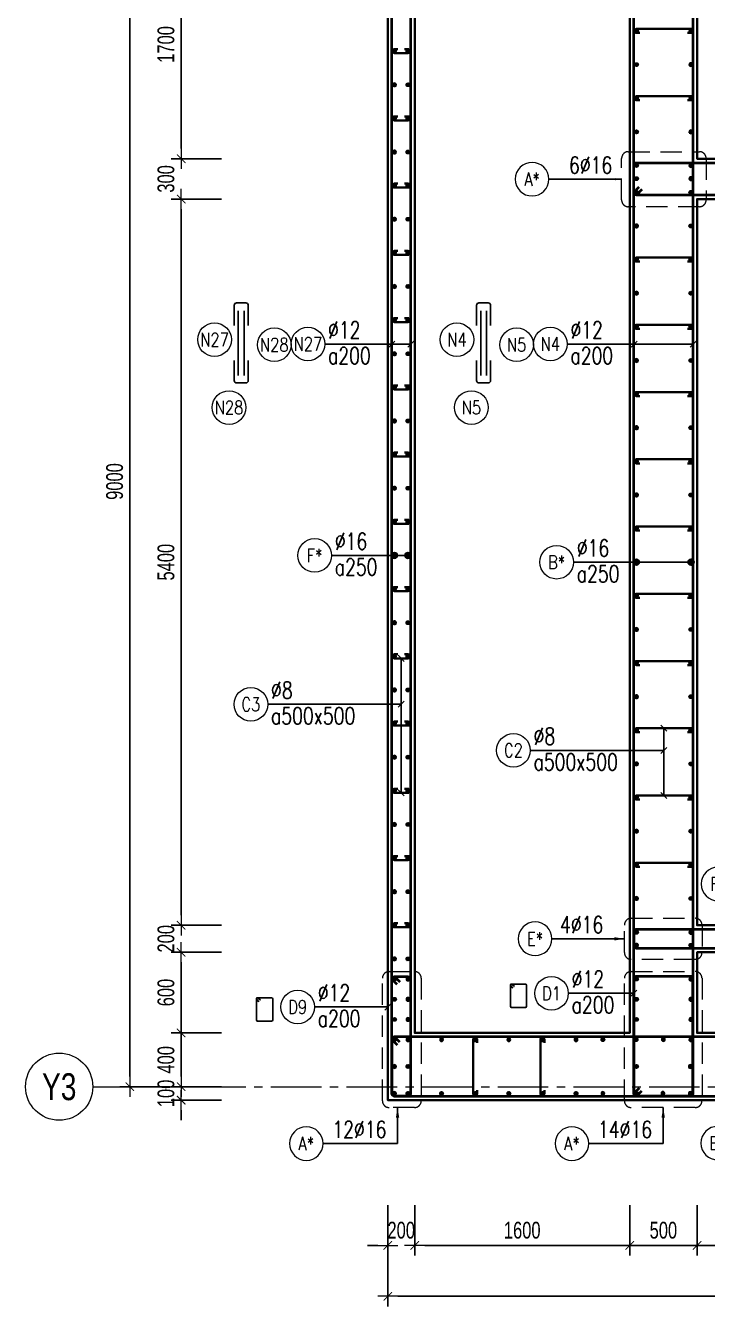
# Model space of a CAD drawing. Header units: millimetres. Extents: x 738475 to 1279438, y -34239 to 156422.
# Drawn here: x 1060364 to 1065435, y 23313 to 32836 of the extents above; entities that cross this region are included whole.
import ezdxf
from ezdxf.enums import TextEntityAlignment as Align

# ---------------------------------------------------------------- set-up
doc = ezdxf.new("R2010")
doc.units = ezdxf.units.MM
doc.header["$MEASUREMENT"] = 0
for name, pattern in [('HIDDEN', [9.525, 6.35, -3.175]), ('HIDDEN2', [4.7625, 3.175, -1.5875]), ('HT_Dim Grid$0$CENTER2', [1.125, 0.75, -0.125, 0.125, -0.125]), ('HT_Grid$0$CENTER2', [1.125, 0.75, -0.125, 0.125, -0.125])]:
    doc.linetypes.add(name, pattern=pattern)
doc.layers.get('0').update_dxf_attribs({"lineweight": 20})
doc.layers.get('Defpoints').update_dxf_attribs({"color": 151, "lineweight": 9})
doc.layers.add('Hidden', color=9, linetype='HIDDEN')
doc.layers.add('Ligature', color=1, linetype='Continuous')
for name, color, linetype, lineweight in [('HT_Dim Grid$0$NDC_S_AXIS', 5, 'HT_Dim Grid$0$CENTER2', 13), ('HT_Dim Grid$0$NDC_S_SYMBOL', 1, 'Continuous', 15), ('HT_Dim Grid$0$NDC_S_TEXT SYMBOL', 7, 'Continuous', 20), ('HT_Grid$0$NDC_S_AXIS', 5, 'HT_Grid$0$CENTER2', 13), ('KC-LEADER', 153, 'Continuous', 18), ('KC-THEP', 6, 'Continuous', 40), ('NDC_S_DIM', 1, 'Continuous', 15), ('NDC_S_HIDDEN', 8, 'HIDDEN2', 13), ('NDC_S_LEADER', 1, 'Continuous', 15), ('NDC_S_REBAR', 4, 'Continuous', 35), ('NDC_S_STIRRUP', 4, 'Continuous', 40), ('NDC_S_VN TEXT', 7, 'Continuous', 20), ('NDC_S_WALL', 6, 'Continuous', 35)]:
    doc.layers.add(name, color=color, linetype=linetype, lineweight=lineweight)
doc.styles.add('HT_Dim Grid$0$NDC_ANNO', font='', dxfattribs={"width": 0.8})
doc.styles.add('NDC_ARIAL', font='arial.ttf', dxfattribs={"width": 0.85})
doc.styles.add('NDC_DIM', font='', dxfattribs={"width": 0.75})
doc.styles.add('NDC_EN TXT', font='romans.shx', dxfattribs={"width": 0.8})
doc.styles.get('HT_Dim Grid$0$NDC_ANNO').set_extended_font_data('Dotum')
doc.styles.get('NDC_DIM').set_extended_font_data('Dotum')
doc.dimstyles.new('NDC_1-50', dxfattribs={"dimscale": 50, "dimtxt": 2.5, "dimasz": 1, "dimexe": 1.5, "dimexo": 0, "dimgap": 0.8, "dimtad": 1, "dimdec": 0, "dimdsep": 46, "dimtxsty": 'NDC_ARIAL', "dimblk": 'DIMMARK', "dimcen": 49999.938995, "dimdle": 1.5, "dimclrd": 1, "dimclre": 1, "dimclrt": 3, "dimadec": 0, "dimazin": 0, "dimtfac": 1, "dimtdec": 0, "dimtix": 1, "dimtmove": 2, "dimatfit": 3, "dimfxl": 1, "dimarcsym": 0})
doc.dimstyles.new('NDC_dim_30', dxfattribs={"dimscale": 30, "dimtxt": 2.5, "dimasz": 1.5, "dimexe": 1.5, "dimexo": 2.5, "dimgap": 1, "dimtad": 1, "dimdec": 0, "dimzin": 0, "dimdsep": 46, "dimtxsty": 'NDC_DIM', "dimblk": 'DIMMARK', "dimcen": 0.09, "dimdle": 1.2, "dimclrd": 1, "dimclre": 1, "dimclrt": 3, "dimadec": 0, "dimazin": 0, "dimtfac": 1, "dimtdec": 0, "dimtix": 1, "dimtofl": 0, "dimtmove": 0, "dimatfit": 3, "dimfxl": 6, "dimfxlon": 1, "dimtolj": 1, "dimtzin": 0, "dimarcsym": 0})
doc.dimstyles.new('NDC_dim_50', dxfattribs={"dimscale": 50, "dimtxt": 2.5, "dimasz": 1.5, "dimexe": 1.5, "dimexo": 2.5, "dimgap": 1, "dimtad": 1, "dimdec": 0, "dimzin": 0, "dimdsep": 46, "dimtxsty": 'NDC_DIM', "dimblk": 'DIMMARK', "dimcen": 0.09, "dimdle": 1.2, "dimclrd": 1, "dimclre": 1, "dimclrt": 3, "dimadec": 0, "dimazin": 0, "dimtfac": 1, "dimtdec": 0, "dimtix": 1, "dimtofl": 0, "dimtmove": 0, "dimatfit": 3, "dimfxl": 6, "dimfxlon": 1, "dimtolj": 1, "dimtzin": 0, "dimarcsym": 0})

# ---------------------------------------------------------------- blocks, each defined once
blk = doc.blocks.new('THEP')
at = {"layer": 'KC-LEADER', "color": 6}
blk.add_circle((0, 0), 14, dxfattribs=at)
at = {"layer": 'KC-THEP'}
for p, q in [((-14, 0), (14, 0)), ((9.9, 9.9), (-9.9, -9.9)), ((-9.9, 9.9), (9.9, -9.9)), ((0, 14), (0, -14))]:
    blk.add_line(p, q, dxfattribs=at)
blk = doc.blocks.new('DIMMARK')
at = {"layer": 'NDC_S_DIM', "color": 1}
blk.add_line((-1.5, 0), (1, 0), dxfattribs=at)
at = {"layer": 'NDC_S_DIM', "color": 2, "const_width": 0.1}
blk.add_lwpolyline([(-0.42, -0.42), (0.42, 0.42)], dxfattribs=at)
blk = doc.blocks.new('*U9')
blk.add_circle((2.5, 0), 2.5)
at = {"layer": 'NDC_S_VN TEXT', "color": 3, "style": 'NDC_EN TXT', "width": 0.75}
blk.add_attdef('DK2', text='', height=2.5, dxfattribs=at).set_placement((-0.85, 0.85), align=Align.RIGHT)
at = {"layer": 'NDC_S_VN TEXT', "color": 7, "style": 'NDC_EN TXT', "width": 0.8}
blk.add_attdef('SH3', text='', height=2, dxfattribs=at).set_placement((2.5, 0), align=Align.MIDDLE)
blk = doc.blocks.new('*U11')
blk.add_circle((-2.5, 0), 2.5)
at = {"layer": 'NDC_S_VN TEXT', "color": 3, "style": 'NDC_EN TXT', "width": 0.75}
for tag, p in [('DK1', (0.5, 0.85)), ('KC1', (0.5, -2.97))]:
    blk.add_attdef(tag, p, '', height=2.5, dxfattribs=at)
at = {"layer": 'NDC_S_VN TEXT', "color": 7, "style": 'NDC_EN TXT', "width": 0.8}
blk.add_attdef('SH2', text='', height=2, dxfattribs=at).set_placement((-2.5, 0), align=Align.MIDDLE)
blk = doc.blocks.new('*U10')
blk.add_circle((2.5, 0), 2.5)
at = {"layer": 'NDC_S_VN TEXT', "color": 3, "style": 'NDC_EN TXT'}
for tag, width, p in [('DK2', 0.75, (-0.85, 0.85)), ('KC2', 0.8, (-0.85, -2.97))]:
    blk.add_attdef(tag, text='', height=2.5, dxfattribs=dict(at, width=width)).set_placement(p, align=Align.RIGHT)
at = {"layer": 'NDC_S_VN TEXT', "color": 7, "style": 'NDC_EN TXT', "width": 0.8}
blk.add_attdef('SH3', text='', height=2, dxfattribs=at).set_placement((2.5, 0), align=Align.MIDDLE)
blk = doc.blocks.new('A$C7BC65A55')
at = {"layer": 'Ligature'}
for p, q in [((-15.2, 372, 0), (-15.2, 38.5, 0)), ((15.2, 372, 0), (15.2, 38.5, 0))]:
    blk.add_line(p, q, dxfattribs=at)
for points in [[(-36.2, 296.5), (-36.2, 400.9, -0.414214), (-24, 413.1), (24, 413.1, -0.414214), (36.2, 400.9), (36.2, 296.5)], [(-36.2, 116.5), (-36.2, 12.2, 0.414214), (-24, 0), (24, 0, 0.414214), (36.2, 12.2), (36.2, 116.5)]]:
    blk.add_lwpolyline(points, format="xyb", dxfattribs=at)
blk = doc.blocks.new('*U12')
blk.add_circle((-2.5, 0), 2.5)
at = {"layer": 'NDC_S_VN TEXT', "color": 3, "style": 'NDC_EN TXT', "width": 0.75}
for tag, p in [('DK1', (0.5, 0.85)), ('KC1', (0.5, -2.97))]:
    blk.add_attdef(tag, p, '', height=2.5, dxfattribs=at)
at = {"layer": 'NDC_S_VN TEXT', "color": 7, "style": 'NDC_EN TXT', "width": 0.8}
blk.add_attdef('SH2', text='', height=2, dxfattribs=at).set_placement((-2.5, 0), align=Align.MIDDLE)
blk = doc.blocks.new('*D814')
at = {"layer": 'Defpoints', "color": 0, "transparency": 16777216}
for p in [(1061139.4, 33946.2), (1063069.3, 33946.2), (1064858.2, 24946.2)]:
    blk.add_point(p, dxfattribs=at)
at = {"layer": 'NDC_S_DIM', "color": 1, "lineweight": -2, "transparency": 16777216}
for p, q in [((1061439.4, 33946.2), (1061064.4, 33946.2)), ((1061139.4, 25021.2), (1061139.4, 33871.2)), ((1061439.4, 24946.2), (1061064.4, 24946.2))]:
    blk.add_line(p, q, dxfattribs=at)
at = {"layer": 'NDC_S_DIM', "color": 1, "lineweight": -2, "transparency": 16777216, "xscale": 75, "yscale": 75, "zscale": 75}
for p, rotation in [((1061139.4, 33946.2), 90), ((1061139.4, 24946.2), 270)]:
    blk.add_blockref('DIMMARK', p, dxfattribs=dict(at, rotation=rotation))
at = {"layer": 'NDC_S_DIM', "color": 3, "transparency": 16777216, "insert": (1061026.8, 29446.2), "char_height": 125, "attachment_point": 5, "rotation": 90, "style": 'NDC_DIM'}
blk.add_mtext('\\A1;9000', dxfattribs=at)
blk = doc.blocks.new('*D815')
at = {"layer": 'Defpoints', "color": 0, "transparency": 16777216}
for p in [(1065358.2, 25427.9), (1064858.2, 24927.9), (1065358.2, 23765.9)]:
    blk.add_point(p, dxfattribs=at)
at = {"layer": 'NDC_S_DIM', "color": 1, "lineweight": -2, "transparency": 16777216}
for p, q in [((1064858.2, 24065.9), (1064858.2, 23690.9)), ((1065358.2, 24065.9), (1065358.2, 23690.9)), ((1064933.2, 23765.9), (1065283.2, 23765.9))]:
    blk.add_line(p, q, dxfattribs=at)
at = {"layer": 'NDC_S_DIM', "color": 1, "lineweight": -2, "transparency": 16777216, "xscale": 75, "yscale": 75, "zscale": 75, "rotation": 180}
blk.add_blockref('DIMMARK', (1064858.2, 23765.9), dxfattribs=at)
at = {"layer": 'NDC_S_DIM', "color": 1, "lineweight": -2, "transparency": 16777216, "xscale": 75, "yscale": 75, "zscale": 75}
blk.add_blockref('DIMMARK', (1065358.2, 23765.9), dxfattribs=at)
at = {"layer": 'NDC_S_DIM', "color": 3, "transparency": 16777216, "insert": (1065108.2, 23878.5), "char_height": 125, "attachment_point": 5, "style": 'NDC_DIM'}
blk.add_mtext('\\A1;500', dxfattribs=at)
blk = doc.blocks.new('*D816')
at = {"layer": 'Defpoints', "color": 0, "transparency": 16777216}
for p in [(1065358.2, 25427.9), (1068058.2, 25427.9), (1068058.2, 23765.9)]:
    blk.add_point(p, dxfattribs=at)
at = {"layer": 'NDC_S_DIM', "color": 1, "lineweight": -2, "transparency": 16777216}
for p, q in [((1065358.2, 24065.9), (1065358.2, 23690.9)), ((1068058.2, 24065.9), (1068058.2, 23690.9)), ((1065433.2, 23765.9), (1067983.2, 23765.9))]:
    blk.add_line(p, q, dxfattribs=at)
at = {"layer": 'NDC_S_DIM', "color": 1, "lineweight": -2, "transparency": 16777216, "xscale": 75, "yscale": 75, "zscale": 75, "rotation": 180}
blk.add_blockref('DIMMARK', (1065358.2, 23765.9), dxfattribs=at)
at = {"layer": 'NDC_S_DIM', "color": 1, "lineweight": -2, "transparency": 16777216, "xscale": 75, "yscale": 75, "zscale": 75}
blk.add_blockref('DIMMARK', (1068058.2, 23765.9), dxfattribs=at)
at = {"layer": 'NDC_S_DIM', "color": 3, "transparency": 16777216, "insert": (1066708.2, 23878.5), "char_height": 125, "attachment_point": 5, "style": 'NDC_DIM'}
blk.add_mtext('\\A1;2700', dxfattribs=at)
blk = doc.blocks.new('*D825')
at = {"layer": 'Defpoints', "color": 0, "transparency": 16777216}
for p in [(1063058.2, 24927.9), (1073658.2, 24946.2), (1073658.2, 23387.7)]:
    blk.add_point(p, dxfattribs=at)
at = {"layer": 'NDC_S_DIM', "color": 1, "lineweight": -2, "transparency": 16777216}
for p, q in [((1063058.2, 23687.7), (1063058.2, 23312.7)), ((1073658.2, 23687.7), (1073658.2, 23312.7)), ((1063133.2, 23387.7), (1073583.2, 23387.7))]:
    blk.add_line(p, q, dxfattribs=at)
at = {"layer": 'NDC_S_DIM', "color": 1, "lineweight": -2, "transparency": 16777216, "xscale": 75, "yscale": 75, "zscale": 75, "rotation": 180}
blk.add_blockref('DIMMARK', (1063058.2, 23387.7), dxfattribs=at)
at = {"layer": 'NDC_S_DIM', "color": 1, "lineweight": -2, "transparency": 16777216, "xscale": 75, "yscale": 75, "zscale": 75}
blk.add_blockref('DIMMARK', (1073658.2, 23387.7), dxfattribs=at)
at = {"layer": 'NDC_S_DIM', "color": 3, "transparency": 16777216, "insert": (1068358.2, 23500.3), "char_height": 125, "attachment_point": 5, "style": 'NDC_DIM'}
blk.add_mtext('\\A1;10600', dxfattribs=at)
blk = doc.blocks.new('*U20')
at = {"layer": 'HT_Dim Grid$0$NDC_S_SYMBOL'}
blk.add_line((5, 0), (9, 0), dxfattribs=at)
blk.add_circle((0, 0), 5, dxfattribs=at)
at = {"layer": 'HT_Dim Grid$0$NDC_S_TEXT SYMBOL', "color": 7, "style": 'HT_Dim Grid$0$NDC_ANNO', "width": 0.8}
blk.add_attdef('GRID', text='', height=4, rotation=270, dxfattribs=at).set_placement((0, 0), align=Align.MIDDLE)
blk = doc.blocks.new('*D844')
at = {"layer": 'Defpoints', "color": 0, "ltscale": 200, "transparency": 16777216}
for p in [(1065358.2, 33546.2), (1061521.3, 31846.2), (1065358.2, 31846.2)]:
    blk.add_point(p, dxfattribs=at)
at = {"layer": 'NDC_S_DIM', "color": 1, "lineweight": -2, "ltscale": 200, "transparency": 16777216}
for p, q in [((1061821.3, 33546.2), (1061446.3, 33546.2)), ((1061521.3, 33471.2), (1061521.3, 31921.2)), ((1061821.3, 31846.2), (1061446.3, 31846.2))]:
    blk.add_line(p, q, dxfattribs=at)
at = {"layer": 'NDC_S_DIM', "color": 1, "lineweight": -2, "ltscale": 200, "transparency": 16777216, "xscale": 75, "yscale": 75, "zscale": 75}
for p, rotation in [((1061521.3, 33546.2), 90), ((1061521.3, 31846.2), 270)]:
    blk.add_blockref('DIMMARK', p, dxfattribs=dict(at, rotation=rotation))
at = {"layer": 'NDC_S_DIM', "color": 3, "ltscale": 200, "transparency": 16777216, "insert": (1061408.7, 32696.2), "char_height": 125, "attachment_point": 5, "rotation": 90, "style": 'NDC_DIM'}
blk.add_mtext('\\A1;1700', dxfattribs=at)
blk = doc.blocks.new('*D845')
at = {"layer": 'Defpoints', "color": 0, "ltscale": 200, "transparency": 16777216}
for p in [(1065358.2, 31846.2), (1061521.3, 31546.2), (1065358.2, 31546.2)]:
    blk.add_point(p, dxfattribs=at)
at = {"layer": 'NDC_S_DIM', "color": 1, "lineweight": -2, "ltscale": 200, "transparency": 16777216}
for p, q in [((1061521.3, 31921.2), (1061521.3, 31996.2)), ((1061821.3, 31846.2), (1061446.3, 31846.2)), ((1061821.3, 31546.2), (1061446.3, 31546.2)), ((1061521.3, 31471.2), (1061521.3, 31396.2))]:
    blk.add_line(p, q, dxfattribs=at)
at = {"layer": 'NDC_S_DIM', "color": 1, "lineweight": -2, "ltscale": 200, "transparency": 16777216, "xscale": 75, "yscale": 75, "zscale": 75}
for p, rotation in [((1061521.3, 31846.2), 270), ((1061521.3, 31546.2), 90)]:
    blk.add_blockref('DIMMARK', p, dxfattribs=dict(at, rotation=rotation))
at = {"layer": 'NDC_S_DIM', "color": 3, "ltscale": 200, "transparency": 16777216, "insert": (1061408.7, 31696.2), "char_height": 125, "attachment_point": 5, "rotation": 90, "style": 'NDC_DIM'}
blk.add_mtext('\\A1;300', dxfattribs=at)
blk = doc.blocks.new('*D846')
at = {"layer": 'Defpoints', "color": 0, "ltscale": 200, "transparency": 16777216}
for p in [(1065358.2, 31546.2), (1061521.3, 26146.2), (1065358.2, 26146.2)]:
    blk.add_point(p, dxfattribs=at)
at = {"layer": 'NDC_S_DIM', "color": 1, "lineweight": -2, "ltscale": 200, "transparency": 16777216}
for p, q in [((1061821.3, 31546.2), (1061446.3, 31546.2)), ((1061521.3, 31471.2), (1061521.3, 26221.2)), ((1061821.3, 26146.2), (1061446.3, 26146.2))]:
    blk.add_line(p, q, dxfattribs=at)
at = {"layer": 'NDC_S_DIM', "color": 1, "lineweight": -2, "ltscale": 200, "transparency": 16777216, "xscale": 75, "yscale": 75, "zscale": 75}
for p, rotation in [((1061521.3, 31546.2), 90), ((1061521.3, 26146.2), 270)]:
    blk.add_blockref('DIMMARK', p, dxfattribs=dict(at, rotation=rotation))
at = {"layer": 'NDC_S_DIM', "color": 3, "ltscale": 200, "transparency": 16777216, "insert": (1061408.7, 28846.2), "char_height": 125, "attachment_point": 5, "rotation": 90, "style": 'NDC_DIM'}
blk.add_mtext('\\A1;5400', dxfattribs=at)
blk = doc.blocks.new('*D847')
at = {"layer": 'Defpoints', "color": 0, "ltscale": 200, "transparency": 16777216}
for p in [(1065358.2, 26146.2), (1061521.3, 25946.2), (1065358.2, 25946.2)]:
    blk.add_point(p, dxfattribs=at)
at = {"layer": 'NDC_S_DIM', "color": 1, "lineweight": -2, "ltscale": 200, "transparency": 16777216}
for p, q in [((1061521.3, 26221.2), (1061521.3, 26296.2)), ((1061821.3, 26146.2), (1061446.3, 26146.2)), ((1061821.3, 25946.2), (1061446.3, 25946.2)), ((1061521.3, 25871.2), (1061521.3, 25796.2))]:
    blk.add_line(p, q, dxfattribs=at)
at = {"layer": 'NDC_S_DIM', "color": 1, "lineweight": -2, "ltscale": 200, "transparency": 16777216, "xscale": 75, "yscale": 75, "zscale": 75}
for p, rotation in [((1061521.3, 26146.2), 270), ((1061521.3, 25946.2), 90)]:
    blk.add_blockref('DIMMARK', p, dxfattribs=dict(at, rotation=rotation))
at = {"layer": 'NDC_S_DIM', "color": 3, "ltscale": 200, "transparency": 16777216, "insert": (1061408.7, 26046.2), "char_height": 125, "attachment_point": 5, "rotation": 90, "style": 'NDC_DIM'}
blk.add_mtext('\\A1;200', dxfattribs=at)
blk = doc.blocks.new('*D848')
at = {"layer": 'Defpoints', "color": 0, "ltscale": 200, "transparency": 16777216}
for p in [(1065358.2, 25946.2), (1061521.3, 25346.2), (1065358.2, 25346.2)]:
    blk.add_point(p, dxfattribs=at)
at = {"layer": 'NDC_S_DIM', "color": 1, "lineweight": -2, "ltscale": 200, "transparency": 16777216}
for p, q in [((1061821.3, 25946.2), (1061446.3, 25946.2)), ((1061521.3, 25871.2), (1061521.3, 25421.2)), ((1061821.3, 25346.2), (1061446.3, 25346.2))]:
    blk.add_line(p, q, dxfattribs=at)
at = {"layer": 'NDC_S_DIM', "color": 1, "lineweight": -2, "ltscale": 200, "transparency": 16777216, "xscale": 75, "yscale": 75, "zscale": 75}
for p, rotation in [((1061521.3, 25946.2), 90), ((1061521.3, 25346.2), 270)]:
    blk.add_blockref('DIMMARK', p, dxfattribs=dict(at, rotation=rotation))
at = {"layer": 'NDC_S_DIM', "color": 3, "ltscale": 200, "transparency": 16777216, "insert": (1061408.7, 25646.2), "char_height": 125, "attachment_point": 5, "rotation": 90, "style": 'NDC_DIM'}
blk.add_mtext('\\A1;600', dxfattribs=at)
blk = doc.blocks.new('*D849')
at = {"layer": 'Defpoints', "color": 0, "ltscale": 200, "transparency": 16777216}
for p in [(1065358.2, 25346.2), (1061521.3, 24946.2), (1065358.2, 24946.2)]:
    blk.add_point(p, dxfattribs=at)
at = {"layer": 'NDC_S_DIM', "color": 1, "lineweight": -2, "ltscale": 200, "transparency": 16777216}
for p, q in [((1061821.3, 25346.2), (1061446.3, 25346.2)), ((1061521.3, 25271.2), (1061521.3, 25021.2)), ((1061821.3, 24946.2), (1061446.3, 24946.2))]:
    blk.add_line(p, q, dxfattribs=at)
at = {"layer": 'NDC_S_DIM', "color": 1, "lineweight": -2, "ltscale": 200, "transparency": 16777216, "xscale": 75, "yscale": 75, "zscale": 75}
for p, rotation in [((1061521.3, 25346.2), 90), ((1061521.3, 24946.2), 270)]:
    blk.add_blockref('DIMMARK', p, dxfattribs=dict(at, rotation=rotation))
at = {"layer": 'NDC_S_DIM', "color": 3, "ltscale": 200, "transparency": 16777216, "insert": (1061408.7, 25146.2), "char_height": 125, "attachment_point": 5, "rotation": 90, "style": 'NDC_DIM'}
blk.add_mtext('\\A1;400', dxfattribs=at)
blk = doc.blocks.new('*D850')
at = {"layer": 'Defpoints', "color": 0, "ltscale": 200, "transparency": 16777216}
for p in [(1065358.2, 24946.2), (1061521.3, 24846.2), (1065358.2, 24846.2)]:
    blk.add_point(p, dxfattribs=at)
at = {"layer": 'NDC_S_DIM', "color": 1, "lineweight": -2, "ltscale": 200, "transparency": 16777216}
for p, q in [((1061521.3, 25021.2), (1061521.3, 25096.2)), ((1061821.3, 24946.2), (1061446.3, 24946.2)), ((1061821.3, 24846.2), (1061446.3, 24846.2)), ((1061521.3, 24771.2), (1061521.3, 24696.2))]:
    blk.add_line(p, q, dxfattribs=at)
at = {"layer": 'NDC_S_DIM', "color": 1, "lineweight": -2, "ltscale": 200, "transparency": 16777216, "xscale": 75, "yscale": 75, "zscale": 75}
for p, rotation in [((1061521.3, 24946.2), 270), ((1061521.3, 24846.2), 90)]:
    blk.add_blockref('DIMMARK', p, dxfattribs=dict(at, rotation=rotation))
at = {"layer": 'NDC_S_DIM', "color": 3, "ltscale": 200, "transparency": 16777216, "insert": (1061408.7, 24896.2), "char_height": 125, "attachment_point": 5, "rotation": 90, "style": 'NDC_DIM'}
blk.add_mtext('\\A1;100', dxfattribs=at)
blk = doc.blocks.new('*D966')
at = {"layer": 'Defpoints', "color": 0, "ltscale": 200, "transparency": 16777216}
for p in [(1063258.2, 25346.2), (1064858.2, 24927.9), (1063258.2, 23765.9)]:
    blk.add_point(p, dxfattribs=at)
at = {"layer": 'NDC_S_DIM', "color": 1, "lineweight": -2, "ltscale": 200, "transparency": 16777216}
for p, q in [((1063258.2, 24065.9), (1063258.2, 23690.9)), ((1064858.2, 24065.9), (1064858.2, 23690.9)), ((1064783.2, 23765.9), (1063333.2, 23765.9))]:
    blk.add_line(p, q, dxfattribs=at)
at = {"layer": 'NDC_S_DIM', "color": 1, "lineweight": -2, "ltscale": 200, "transparency": 16777216, "xscale": 75, "yscale": 75, "zscale": 75, "rotation": 180}
blk.add_blockref('DIMMARK', (1063258.2, 23765.9), dxfattribs=at)
at = {"layer": 'NDC_S_DIM', "color": 1, "lineweight": -2, "ltscale": 200, "transparency": 16777216, "xscale": 75, "yscale": 75, "zscale": 75}
blk.add_blockref('DIMMARK', (1064858.2, 23765.9), dxfattribs=at)
at = {"layer": 'NDC_S_DIM', "color": 3, "ltscale": 200, "transparency": 16777216, "insert": (1064058.2, 23878.5), "char_height": 125, "attachment_point": 5, "style": 'NDC_DIM'}
blk.add_mtext('\\A1;1600', dxfattribs=at)
blk = doc.blocks.new('*D967')
at = {"layer": 'Defpoints', "color": 0, "ltscale": 200, "transparency": 16777216}
for p in [(1063258.2, 25346.2), (1063058.2, 24846.2), (1063058.2, 23765.9)]:
    blk.add_point(p, dxfattribs=at)
at = {"layer": 'NDC_S_DIM', "color": 1, "lineweight": -2, "ltscale": 200, "transparency": 16777216}
for p, q in [((1063058.2, 24065.9), (1063058.2, 23690.9)), ((1063258.2, 24065.9), (1063258.2, 23690.9)), ((1062983.2, 23765.9), (1062908.2, 23765.9)), ((1063333.2, 23765.9), (1063408.2, 23765.9))]:
    blk.add_line(p, q, dxfattribs=at)
at = {"layer": 'NDC_S_DIM', "color": 1, "lineweight": -2, "ltscale": 200, "transparency": 16777216, "xscale": 75, "yscale": 75, "zscale": 75}
blk.add_blockref('DIMMARK', (1063058.2, 23765.9), dxfattribs=at)
at = {"layer": 'NDC_S_DIM', "color": 1, "lineweight": -2, "ltscale": 200, "transparency": 16777216, "xscale": 75, "yscale": 75, "zscale": 75, "rotation": 180}
blk.add_blockref('DIMMARK', (1063258.2, 23765.9), dxfattribs=at)
at = {"layer": 'NDC_S_DIM', "color": 3, "ltscale": 200, "transparency": 16777216, "insert": (1063158.2, 23878.5), "char_height": 125, "attachment_point": 5, "style": 'NDC_DIM'}
blk.add_mtext('\\A1;200', dxfattribs=at)

msp = doc.modelspace()

# ---------------------------------------------------------------- linework, layer by layer
for centre in [(1061769.735, 30501.243), (1062214.158, 30463.083), (1063572.569, 30501.243), (1064016.992, 30463.083), (1061877.637, 29996.24), (1063680.471, 29996.24)]:
    msp.add_circle(centre, 125)
at = {"layer": 'HT_Grid$0$NDC_S_AXIS', "ltscale": 500}
msp.add_line((1061064.426, 24946.245), (1078989.134, 24946.245), dxfattribs=at)
at = {"layer": 'Ligature'}
for points in [[(1063988.189, 25679.641), (1063972.223, 25695.607, -0.66817864), (1063977.996, 25709.545), (1064082.625, 25709.545, -0.41421356), (1064090.79, 25701.381), (1064090.79, 25544.273, -0.41421356), (1064082.625, 25536.108), (1063977.996, 25536.108, -0.41421356), (1063969.831, 25544.273), (1063969.831, 25701.381, -0.66817864), (1063983.769, 25707.154), (1063999.735, 25691.188)], [(1062099.697, 25577.822), (1062083.731, 25593.788, -0.66817864), (1062089.505, 25607.726), (1062194.133, 25607.726, -0.41421356), (1062202.298, 25599.561), (1062202.298, 25442.453, -0.41421356), (1062194.133, 25434.289), (1062089.504, 25434.289, -0.41421356), (1062081.34, 25442.453), (1062081.34, 25599.561, -0.66817864), (1062095.278, 25605.334), (1062111.244, 25589.368)]]:
    msp.add_lwpolyline(points, format="xyb", dxfattribs=at)
at = {"layer": 'NDC_S_HIDDEN', "ltscale": 50}
for points in [[(1064847.335, 31898.665), (1065376.229, 31898.665, -0.41421356), (1065426.229, 31848.665), (1065426.229, 31539.373, -0.41421356), (1065376.229, 31489.373), (1064847.335, 31489.373, -0.41421356), (1064797.335, 31539.373), (1064797.335, 31848.665, -0.41421356)], [(1064867.929, 26198.227), (1065345.424, 26198.227, -0.41421356), (1065395.424, 26148.227), (1065395.424, 25943.219, -0.41421356), (1065345.424, 25893.219), (1064867.929, 25893.219, -0.41421356), (1064817.929, 25943.219), (1064817.929, 26148.227, -0.41421356)], [(1063067.929, 25802.182), (1063257.301, 25802.182, -0.41421356), (1063307.301, 25752.182), (1063307.301, 24841.524, -0.41421356), (1063257.301, 24791.524), (1063067.929, 24791.524, -0.41421356), (1063017.929, 24841.524), (1063017.929, 25752.182, -0.41421356)], [(1064867.929, 25802.182), (1065345.424, 25802.182, -0.41421356), (1065395.424, 25752.182), (1065395.424, 24841.524, -0.41421356), (1065345.424, 24791.524), (1064867.929, 24791.524, -0.41421356), (1064817.929, 24841.524), (1064817.929, 25752.182, -0.41421356)]]:
    msp.add_lwpolyline(points, format="xyb", close=True, dxfattribs=at)
at = {"layer": 'NDC_S_REBAR'}
for points in [[(1064933.224, 32781.245), (1064908.224, 32781.245, -1), (1064908.224, 32811.245), (1065313.693, 32811.245, -1), (1065313.693, 32781.245), (1065288.693, 32781.245)], [(1063183.224, 32661.245), (1063208.224, 32661.245, -1), (1063208.224, 32631.245), (1063108.224, 32631.245, -1), (1063108.224, 32661.245), (1063133.224, 32661.245)], [(1064933.224, 32281.245), (1064908.224, 32281.245, -1), (1064908.224, 32311.245), (1065313.693, 32311.245, -1), (1065313.693, 32281.245), (1065288.693, 32281.245)], [(1063183.224, 32161.245), (1063208.224, 32161.245, -1), (1063208.224, 32131.245), (1063108.224, 32131.245, -1), (1063108.224, 32161.245), (1063133.224, 32161.245)], [(1063183.224, 31661.245), (1063208.224, 31661.245, -1), (1063208.224, 31631.245), (1063108.224, 31631.245, -1), (1063108.224, 31661.245), (1063133.224, 31661.245)], [(1063183.224, 31161.245), (1063208.224, 31161.245, -1), (1063208.224, 31131.245), (1063108.224, 31131.245, -1), (1063108.224, 31161.245), (1063133.224, 31161.245)], [(1064933.224, 31081.245), (1064908.224, 31081.245, -1), (1064908.224, 31111.245), (1065313.693, 31111.245, -1), (1065313.693, 31081.245), (1065288.693, 31081.245)], [(1063183.224, 30661.245), (1063208.224, 30661.245, -1), (1063208.224, 30631.245), (1063108.224, 30631.245, -1), (1063108.224, 30661.245), (1063133.224, 30661.245)], [(1064933.224, 30581.245), (1064908.224, 30581.245, -1), (1064908.224, 30611.245), (1065313.693, 30611.245, -1), (1065313.693, 30581.245), (1065288.693, 30581.245)], [(1063183.224, 30161.245), (1063208.224, 30161.245, -1), (1063208.224, 30131.245), (1063108.224, 30131.245, -1), (1063108.224, 30161.245), (1063133.224, 30161.245)], [(1064933.224, 30081.245), (1064908.224, 30081.245, -1), (1064908.224, 30111.245), (1065313.693, 30111.245, -1), (1065313.693, 30081.245), (1065288.693, 30081.245)], [(1063183.224, 29661.245), (1063208.224, 29661.245, -1), (1063208.224, 29631.245), (1063108.224, 29631.245, -1), (1063108.224, 29661.245), (1063133.224, 29661.245)], [(1064933.224, 29581.245), (1064908.224, 29581.245, -1), (1064908.224, 29611.245), (1065313.693, 29611.245, -1), (1065313.693, 29581.245), (1065288.693, 29581.245)], [(1063183.224, 29161.245), (1063208.224, 29161.245, -1), (1063208.224, 29131.245), (1063108.224, 29131.245, -1), (1063108.224, 29161.245), (1063133.224, 29161.245)], [(1064933.224, 29081.245), (1064908.224, 29081.245, -1), (1064908.224, 29111.245), (1065313.693, 29111.245, -1), (1065313.693, 29081.245), (1065288.693, 29081.245)], [(1063183.224, 28661.245), (1063208.224, 28661.245, -1), (1063208.224, 28631.245), (1063108.224, 28631.245, -1), (1063108.224, 28661.245), (1063133.224, 28661.245)], [(1064933.224, 28581.245), (1064908.224, 28581.245, -1), (1064908.224, 28611.245), (1065313.693, 28611.245, -1), (1065313.693, 28581.245), (1065288.693, 28581.245)], [(1063183.224, 28161.245), (1063208.224, 28161.245, -1), (1063208.224, 28131.245), (1063108.224, 28131.245, -1), (1063108.224, 28161.245), (1063133.224, 28161.245)], [(1064933.224, 28081.245), (1064908.224, 28081.245, -1), (1064908.224, 28111.245), (1065313.693, 28111.245, -1), (1065313.693, 28081.245), (1065288.693, 28081.245)], [(1063183.224, 27661.245), (1063208.224, 27661.245, -1), (1063208.224, 27631.245), (1063108.224, 27631.245, -1), (1063108.224, 27661.245), (1063133.224, 27661.245)], [(1064933.224, 27581.245), (1064908.224, 27581.245, -1), (1064908.224, 27611.245), (1065313.693, 27611.245, -1), (1065313.693, 27581.245), (1065288.693, 27581.245)], [(1063183.224, 27161.245), (1063208.224, 27161.245, -1), (1063208.224, 27131.245), (1063108.224, 27131.245, -1), (1063108.224, 27161.245), (1063133.224, 27161.245)], [(1064933.224, 27081.245), (1064908.224, 27081.245, -1), (1064908.224, 27111.245), (1065313.693, 27111.245, -1), (1065313.693, 27081.245), (1065288.693, 27081.245)], [(1063183.224, 26661.245), (1063208.224, 26661.245, -1), (1063208.224, 26631.245), (1063108.224, 26631.245, -1), (1063108.224, 26661.245), (1063133.224, 26661.245)], [(1064933.224, 26581.245), (1064908.224, 26581.245, -1), (1064908.224, 26611.245), (1065313.693, 26611.245, -1), (1065313.693, 26581.245), (1065288.693, 26581.245)], [(1063183.224, 26161.245), (1063208.224, 26161.245, -1), (1063208.224, 26131.245), (1063108.224, 26131.245, -1), (1063108.224, 26161.245), (1063133.224, 26161.245)], [(1063723.224, 25271.245), (1063723.224, 25296.245, 1), (1063693.224, 25296.245), (1063693.224, 24896.245, 1), (1063723.224, 24896.245), (1063723.224, 24921.245)], [(1064223.224, 25271.245), (1064223.224, 25296.245, 1), (1064193.224, 25296.245), (1064193.224, 24896.245, 1), (1064223.224, 24896.245), (1064223.224, 24921.245)]]:
    msp.add_lwpolyline(points, format="xyb", dxfattribs=at)
at = {"layer": 'NDC_S_STIRRUP'}
for points in [[(1063128.224, 33956.245), (1063088.224, 33996.245, -0.41421356), (1063108.224, 34016.245), (1063208.224, 34016.245, -0.41421356), (1063228.224, 33996.245), (1063228.224, 24896.245, -0.41421356), (1063208.224, 24876.245), (1063108.224, 24876.245, -0.41421356), (1063088.224, 24896.245), (1063088.224, 33996.245, -0.41421356), (1063108.224, 34016.245), (1063148.224, 33976.245)], [(1064928.224, 33956.245), (1064888.224, 33996.245, -0.41421356), (1064908.224, 34016.245), (1065308.224, 34016.245, -0.41421356), (1065328.224, 33996.245), (1065328.224, 24896.245, -0.41421356), (1065308.224, 24876.245), (1064908.224, 24876.245, -0.41421356), (1064888.224, 24896.245), (1064888.224, 33996.245, -0.41421356), (1064908.224, 34016.245), (1064948.224, 33976.245)], [(1064948.224, 31616.245), (1064908.224, 31576.245, -0.41421356), (1064888.224, 31596.245), (1064888.224, 31796.245, -0.41421356), (1064908.224, 31816.245), (1069558.224, 31816.245, -0.41421356), (1069578.224, 31796.245), (1069578.224, 31596.245, -0.41435759), (1069558.224, 31576.245), (1064908.224, 31576.245, -0.41421356), (1064888.224, 31596.245), (1064928.224, 31636.245)], [(1068268.224, 26016.245), (1068308.224, 25976.245, 0.41421356), (1068328.224, 25996.245), (1068328.224, 26096.245, 0.41421356), (1068308.224, 26116.245), (1064908.224, 26116.245, 0.41421356), (1064888.224, 26096.245), (1064888.224, 25996.245, 0.41435759), (1064908.224, 25976.245), (1068308.224, 25976.245, 0.41421356), (1068328.224, 25996.245), (1068288.224, 26036.245)], [(1063128.224, 25705.016), (1063088.224, 25745.016, -0.41421356), (1063108.224, 25765.016), (1063208.224, 25765.016, -0.41421356), (1063228.224, 25745.016), (1063228.224, 24896.245, -0.41421356), (1063208.224, 24876.245), (1063108.224, 24876.245, -0.41421356), (1063088.224, 24896.245), (1063088.224, 25745.016, -0.41421356), (1063108.224, 25765.016), (1063148.224, 25725.016)], [(1064928.224, 24936.245), (1064888.224, 24896.245, 0.41421356), (1064908.224, 24876.245), (1065308.224, 24876.245, 0.41421356), (1065328.224, 24896.245), (1065328.224, 25746.062, 0.41421356), (1065308.224, 25766.062), (1064908.224, 25766.062, 0.41421356), (1064888.224, 25746.062), (1064888.224, 24896.245, 0.41421356), (1064908.224, 24876.245), (1064948.224, 24916.245)], [(1063148.224, 25276.245), (1063108.224, 25316.245, 0.41421356), (1063088.224, 25296.245), (1063088.224, 24896.245, 0.41421356), (1063108.224, 24876.245), (1068308.252, 24876.245, 0.41421356), (1068328.252, 24896.245), (1068328.252, 25296.245, 0.41421356), (1068308.252, 25316.245), (1063108.224, 25316.245, 0.41421356), (1063088.224, 25296.245), (1063128.224, 25256.245)]]:
    msp.add_lwpolyline(points, format="xyb", dxfattribs=at)
at = {"layer": 'NDC_S_WALL'}
for points in [[(1063058.224, 34046.245), (1063058.224, 24846.245), (1064858.224, 24846.245), (1068358.224, 24846.245)], [(1068358.224, 24846.245), (1068358.224, 26796.245), (1068058.224, 26796.245), (1068058.224, 26146.245), (1065358.224, 26146.245), (1065358.224, 31546.245), (1068058.224, 31546.245), (1068058.224, 30896.245), (1068358.224, 30896.245), (1068358.224, 31546.245), (1069558.224, 31546.245), (1069558.224, 34046.245)], [(1064858.224, 33546.245), (1064858.224, 25346.245), (1063258.224, 25346.245), (1063258.224, 33546.245)], [(1069258.224, 33546.245), (1069258.224, 31846.245), (1065358.224, 31846.245), (1065358.224, 33546.245)], [(1068058.224, 25946.245), (1065358.224, 25946.245), (1065358.224, 25346.245), (1068058.224, 25346.245), (1068058.224, 25946.245)]]:
    msp.add_lwpolyline(points, dxfattribs=at)

# ---------------------------------------------------------------- block references
at = {"layer": 'Hidden', "xscale": 1.44, "yscale": 1.44, "zscale": 1.44}
for p in [(1061968.269, 30178.962, 0.03), (1063771.103, 30178.962, 0.03)]:
    msp.add_blockref('A$C7BC65A55', p, dxfattribs=at)
at = {"layer": 'HT_Dim Grid$0$NDC_S_AXIS'}
ref = msp.add_blockref('*U20', (1060614.426, 24946.245), dxfattribs=dict(at, xscale=50, yscale=50, zscale=150))
ref.add_attrib('GRID', 'Y3', dxfattribs={"layer": 'HT_Dim Grid$0$NDC_S_TEXT SYMBOL', "color": 7, "height": 200, "style": 'HT_Dim Grid$0$NDC_ANNO', "width": 0.8}).set_placement((1060614.426, 24946.245), align=Align.MIDDLE)
at = {"layer": 'KC-THEP'}
for p, rotation in [((1064908.224, 32796.245), 9.668564436380946), ((1063208.224, 32646.245), 189.6685644363809), ((1064908.224, 32546.245), 9.668564436380946), ((1063208.224, 32396.245), 189.6685644363809), ((1064908.224, 32296.245), 9.668564436380946), ((1063208.224, 32146.245), 189.6685644363809), ((1064908.224, 32046.245), 9.668564436380946), ((1063208.224, 31896.245), 189.6685644363809), ((1064908.224, 31796.245), 9.668564436380946), ((1064908.224, 31698.037), 9.668564436380946), ((1063208.224, 31646.245), 189.6685644363809), ((1065311.736, 31596.245), 9.668564436380926), ((1063208.224, 31396.245), 189.6685644363809), ((1065311.736, 31346.245), 9.668564436380926), ((1063208.224, 31146.245), 189.6685644363809), ((1065311.736, 31096.245), 9.668564436380926), ((1063208.224, 30896.245), 189.6685644363809), ((1065311.736, 30846.245), 9.668564436380926), ((1063208.224, 30646.245), 189.6685644363809), ((1065311.736, 30596.245), 9.668564436380926), ((1063208.224, 30396.245), 189.6685644363809), ((1065311.736, 30346.245), 9.668564436380926), ((1063208.224, 30146.245), 189.6685644363809), ((1065311.736, 30096.245), 9.668564436380926), ((1063208.224, 29896.245), 189.6685644363809), ((1065311.736, 29846.245), 9.668564436380926), ((1063208.224, 29646.245), 189.6685644363809), ((1065311.736, 29596.245), 9.668564436380926), ((1063208.224, 29396.245), 189.6685644363809), ((1065311.736, 29346.245), 9.668564436380926), ((1063208.224, 29146.245), 189.6685644363809), ((1065311.736, 29096.245), 9.668564436380926), ((1063208.224, 28896.245), 189.6685644363809), ((1065311.736, 28846.245), 9.668564436380926), ((1063208.224, 28646.245), 189.6685644363809), ((1065311.736, 28596.245), 9.668564436380926), ((1063208.224, 28396.245), 189.6685644363809), ((1065311.736, 28346.245), 9.668564436380926), ((1063208.224, 28146.245), 189.6685644363809), ((1065311.736, 28096.245), 9.668564436380926), ((1063208.224, 27896.245), 189.6685644363809), ((1065311.736, 27846.245), 9.668564436380926), ((1063208.224, 27646.245), 189.6685644363809), ((1065311.736, 27596.245), 9.668564436380926), ((1063208.224, 27396.245), 189.6685644363809), ((1065311.736, 27346.245), 9.668564436380926), ((1063208.224, 27146.245), 189.6685644363809), ((1065311.736, 27096.245), 9.668564436380926), ((1063208.224, 26896.245), 189.6685644363809), ((1065311.736, 26846.245), 9.668564436380926), ((1063208.224, 26646.245), 189.6685644363809), ((1065311.736, 26596.245), 9.668564436380926), ((1063208.224, 26396.245), 189.6685644363809), ((1065311.736, 26346.245), 9.668564436380926), ((1063208.224, 26146.245), 189.6685644363809), ((1064908.224, 26094.397), 9.668564436380946), ((1065311.736, 25998.094), 9.668564436380946), ((1063208.224, 25896.245), 189.6685644363809), ((1063108.224, 25746.245), 9.668564436380946), ((1064908.224, 25746.245), 9.668564436380946), ((1063108.224, 25596.245), 9.668564436380946), ((1064908.224, 25596.245), 9.668564436380946), ((1063108.224, 25446.245), 9.668564436380946), ((1064908.224, 25446.245), 9.668564436380946), ((1063108.224, 25296.245), 9.668564436380946), ((1064658.224, 25296.245), 9.668564436380946), ((1064904.712, 25296.245), 189.6685644363809), ((1063208.224, 25096.245), 189.6685644363809), ((1064908.224, 25096.245), 189.6685644363809), ((1063208.224, 24896.245), 189.6685644363809), ((1063458.224, 24896.245), 189.6685644363809), ((1063708.224, 24896.245), 189.6685644363809), ((1063958.224, 24896.245), 189.6685644363809), ((1064208.224, 24896.245), 189.6685644363809), ((1064458.224, 24896.245), 189.6685644363809), ((1064908.224, 24896.245), 189.6685644363809)]:
    msp.add_blockref('THEP', p, dxfattribs=dict(at, rotation=rotation))
at = {"layer": 'KC-THEP', "xscale": -1}
for p, rotation in [((1065311.736, 32796.245), 170.331435563619), ((1063108.224, 32646.245), 170.331435563619), ((1065311.736, 32546.245), 170.331435563619), ((1063108.224, 32396.245), 170.331435563619), ((1065311.736, 32296.245), 170.331435563619), ((1063108.224, 32146.245), 170.331435563619), ((1065311.736, 32046.245), 170.331435563619), ((1063108.224, 31896.245), 170.331435563619), ((1065311.736, 31796.245), 170.331435563619), ((1065311.736, 31698.037), 170.331435563619), ((1063108.224, 31646.245), 170.331435563619), ((1064908.224, 31596.245), 170.331435563619), ((1063108.224, 31396.245), 170.331435563619), ((1064908.224, 31346.245), 170.331435563619), ((1063108.224, 31146.245), 170.331435563619), ((1064908.224, 31096.245), 170.331435563619), ((1063108.224, 30896.245), 170.331435563619), ((1064908.224, 30846.245), 170.331435563619), ((1063108.224, 30646.245), 170.331435563619), ((1064908.224, 30596.245), 170.331435563619), ((1063108.224, 30396.245), 170.331435563619), ((1064908.224, 30346.245), 170.331435563619), ((1063108.224, 30146.245), 170.331435563619), ((1064908.224, 30096.245), 170.331435563619), ((1063108.224, 29896.245), 170.331435563619), ((1064908.224, 29846.245), 170.331435563619), ((1063108.224, 29646.245), 170.331435563619), ((1064908.224, 29596.245), 170.331435563619), ((1063108.224, 29396.245), 170.331435563619), ((1064908.224, 29346.245), 170.331435563619), ((1063108.224, 29146.245), 170.331435563619), ((1064908.224, 29096.245), 170.331435563619), ((1063108.224, 28896.245), 170.331435563619), ((1064908.224, 28846.245), 170.331435563619), ((1063108.224, 28646.245), 170.331435563619), ((1064908.224, 28596.245), 170.331435563619), ((1063108.224, 28396.245), 170.331435563619), ((1064908.224, 28346.245), 170.331435563619), ((1063108.224, 28146.245), 170.331435563619), ((1064908.224, 28096.245), 170.331435563619), ((1063108.224, 27896.245), 170.331435563619), ((1064908.224, 27846.245), 170.331435563619), ((1063108.224, 27646.245), 170.331435563619), ((1064908.224, 27596.245), 170.331435563619), ((1063108.224, 27396.245), 170.331435563619), ((1064908.224, 27346.245), 170.331435563619), ((1063108.224, 27146.245), 170.331435563619), ((1064908.224, 27096.245), 170.331435563619), ((1063108.224, 26896.245), 170.331435563619), ((1064908.224, 26846.245), 170.331435563619), ((1063108.224, 26646.245), 170.331435563619), ((1064908.224, 26596.245), 170.331435563619), ((1063108.224, 26396.245), 170.331435563619), ((1064908.224, 26346.245), 170.331435563619), ((1063108.224, 26146.245), 170.331435563619), ((1065311.736, 26094.397), 170.331435563619), ((1064908.224, 25998.094), 170.331435563619), ((1063108.224, 25896.245), 170.331435563619), ((1063208.224, 25746.245), 350.3314355636191), ((1065311.736, 25746.245), 170.331435563619), ((1063208.224, 25596.245), 350.3314355636191), ((1065311.736, 25596.245), 170.331435563619), ((1063208.224, 25446.245), 350.3314355636191), ((1065311.736, 25446.245), 170.331435563619), ((1063208.224, 25296.245), 350.3314355636191), ((1063458.224, 25296.245), 350.3314355636191), ((1063708.224, 25296.245), 350.3314355636191), ((1063958.224, 25296.245), 350.3314355636191), ((1064208.224, 25296.245), 350.3314355636191), ((1064458.224, 25296.245), 350.3314355636191), ((1065108.116, 25296.862), 170.331435563619), ((1065311.736, 25296.245), 170.331435563619), ((1063108.224, 25096.245), 170.331435563619), ((1065308.224, 25096.245), 170.331435563619), ((1063108.224, 24896.245), 170.331435563619), ((1064658.224, 24896.245), 170.331435563619), ((1065104.604, 24896.862), 170.331435563619), ((1065308.224, 24896.245), 170.331435563619)]:
    msp.add_blockref('THEP', p, dxfattribs=dict(at, rotation=rotation))
at = {"layer": 'NDC_S_VN TEXT'}
ref = msp.add_blockref('*U9', (1064256.565, 31694.2), dxfattribs=dict(at, xscale=-50, yscale=50, zscale=50))
ref.add_attrib('SH3', 'A*', dxfattribs={"color": 7, "height": 100, "style": 'NDC_EN TXT', "width": 0.8}).set_placement((1064131.565, 31694.2), align=Align.MIDDLE)
ref.add_attrib('DK2', '6%%C16', dxfattribs={"color": 3, "height": 125, "style": 'NDC_EN TXT', "width": 0.75}).set_placement((1064727.636, 31736.475), align=Align.RIGHT)
at = {"layer": 'NDC_S_VN TEXT', "xscale": 50, "yscale": 50, "zscale": 50}
for name, p, values in [('*U11', (1062589.101, 30468.251), {'SH2': 'N27', 'DK1': '%%C12', 'KC1': 'a200'}), ('*U11', (1064391.935, 30468.251), {'SH2': 'N4', 'DK1': '%%C12', 'KC1': 'a200'}), ('*U11', (1062639.278, 28896.245), {'SH2': 'F*', 'DK1': '%%C16', 'KC1': 'a250'}), ('*U11', (1064439.278, 28846.245), {'SH2': 'B*', 'DK1': '%%C16', 'KC1': 'a250'}), ('*U12', (1062164.911, 27789.585), {'SH2': 'C3', 'DK1': '%%c8', 'KC1': 'a500x500'}), ('*U12', (1064117.646, 27446.883), {'SH2': 'C2', 'DK1': '%%c8', 'KC1': 'a500x500'}), ('*U11', (1064401.113, 25640.642), {'SH2': 'D1', 'DK1': '%%C12', 'KC1': 'a200'}), ('*U11', (1062512.621, 25538.823), {'SH2': 'D9', 'DK1': '%%C12', 'KC1': 'a200'})]:
    msp.add_blockref(name, p, dxfattribs=at).add_auto_attribs(values)
at = {"layer": 'NDC_S_VN TEXT'}
ref = msp.add_blockref('*U10', (1065639.598, 26453.485), dxfattribs=dict(at, xscale=-50, yscale=50, zscale=50))
ref.add_attrib('SH3', 'F*', dxfattribs={"color": 7, "height": 100, "style": 'NDC_EN TXT', "width": 0.8}).set_placement((1065514.598, 26453.485), align=Align.MIDDLE)
ref.add_attrib('DK2', '%%C16', dxfattribs={"color": 3, "height": 125, "style": 'NDC_EN TXT', "width": 0.75}).set_placement((1065932.098, 26495.76), align=Align.RIGHT)
ref.add_attrib('KC2', 'a250', dxfattribs={"color": 3, "height": 125, "style": 'NDC_EN TXT', "width": 0.8}).set_placement((1066044.003, 26304.858), align=Align.RIGHT)
ref = msp.add_blockref('*U9', (1064279.096, 26045.904), dxfattribs=dict(at, xscale=-50, yscale=50, zscale=50))
ref.add_attrib('SH3', 'E*', dxfattribs={"color": 7, "height": 100, "style": 'NDC_EN TXT', "width": 0.8}).set_placement((1064154.096, 26045.904), align=Align.MIDDLE)
ref.add_attrib('DK2', '4%%C16', dxfattribs={"color": 3, "height": 125, "style": 'NDC_EN TXT', "width": 0.75}).set_placement((1064660.882, 26088.179), align=Align.RIGHT)
ref = msp.add_blockref('*U9', (1062577.035, 24523.205), dxfattribs=dict(at, xscale=-50, yscale=50, zscale=50))
ref.add_attrib('SH3', 'A*', dxfattribs={"color": 7, "height": 100, "style": 'NDC_EN TXT', "width": 0.8}).set_placement((1062452.035, 24523.205), align=Align.MIDDLE)
ref.add_attrib('DK2', '12%%C16', dxfattribs={"color": 3, "height": 125, "style": 'NDC_EN TXT', "width": 0.75}).set_placement((1063048.106, 24565.48), align=Align.RIGHT)
ref = msp.add_blockref('*U9', (1064552.913, 24523.205), dxfattribs=dict(at, xscale=-50, yscale=50, zscale=50))
ref.add_attrib('SH3', 'A*', dxfattribs={"color": 7, "height": 100, "style": 'NDC_EN TXT', "width": 0.8}).set_placement((1064427.913, 24523.205), align=Align.MIDDLE)
ref.add_attrib('DK2', '14%%C16', dxfattribs={"color": 3, "height": 125, "style": 'NDC_EN TXT', "width": 0.75}).set_placement((1065023.984, 24565.48), align=Align.RIGHT)
ref = msp.add_blockref('*U10', (1065637.613, 24526.533), dxfattribs=dict(at, xscale=-50, yscale=50, zscale=50))
ref.add_attrib('SH3', 'B*', dxfattribs={"color": 7, "height": 100, "style": 'NDC_EN TXT', "width": 0.8}).set_placement((1065512.613, 24526.533), align=Align.MIDDLE)
ref.add_attrib('DK2', '%%C16', dxfattribs={"color": 3, "height": 125, "style": 'NDC_EN TXT', "width": 0.75}).set_placement((1065930.113, 24568.808), align=Align.RIGHT)
ref.add_attrib('KC2', 'a250', dxfattribs={"color": 3, "height": 125, "style": 'NDC_EN TXT', "width": 0.8}).set_placement((1066042.017, 24377.906), align=Align.RIGHT)

# ---------------------------------------------------------------- texts
at = {"layer": 'NDC_S_VN TEXT', "color": 7, "style": 'NDC_EN TXT', "width": 0.8}
for tag, p in [('N27', (1061769.735, 30501.243)), ('N28', (1062214.158, 30463.083)), ('N4', (1063572.569, 30501.243)), ('N5', (1064016.992, 30463.083)), ('N28', (1061877.637, 29996.24)), ('N5', (1063680.471, 29996.24))]:
    msp.add_attdef(tag, text='3', height=100, dxfattribs=at).set_placement(p, align=Align.MIDDLE)

# ---------------------------------------------------------------- dimensions: what is measured, and where the dimension line sits
at = {"layer": 'NDC_S_DIM'}
dim = msp.add_linear_dim(base=(1061139.426, 33946.245), p1=(1064858.224, 24946.245), p2=(1063069.313, 33946.245), angle=90, dimstyle='NDC_dim_50', dxfattribs=at)
dim.commit()
dim.dimension.update_dxf_attribs({"geometry": '*D814', "text_midpoint": (1061026.841, 29446.245)})
at = {"layer": 'NDC_S_DIM', "ltscale": 200}
for base, p1, p2, picture, middle in [((1061521.318, 31846.245), (1065358.224, 33546.245), (1065358.224, 31846.245), '*D844', (1061408.733, 32696.245)), ((1061521.318, 31546.245), (1065358.224, 31846.245), (1065358.224, 31546.245), '*D845', (1061408.733, 31696.245)), ((1061521.318, 26146.245), (1065358.224, 31546.245), (1065358.224, 26146.245), '*D846', (1061408.733, 28846.245)), ((1061521.318, 25946.245), (1065358.224, 26146.245), (1065358.224, 25946.245), '*D847', (1061408.733, 26046.245)), ((1061521.318, 25346.245), (1065358.224, 25946.245), (1065358.224, 25346.245), '*D848', (1061408.733, 25646.245)), ((1061521.318, 24946.245), (1065358.224, 25346.245), (1065358.224, 24946.245), '*D849', (1061408.733, 25146.245)), ((1061521.318, 24846.245), (1065358.224, 24946.245), (1065358.224, 24846.245), '*D850', (1061408.733, 24896.245))]:
    dim = msp.add_linear_dim(base=base, p1=p1, p2=p2, angle=90, dimstyle='NDC_dim_50', override={"dimtmove": 1}, dxfattribs=at)
    dim.commit()
    dim.dimension.update_dxf_attribs({"geometry": picture, "text_midpoint": middle})
at = {"layer": 'NDC_S_DIM'}
for base, p1, p2, picture, middle in [((1065358.224, 23765.946), (1064858.224, 24927.94), (1065358.224, 25427.94), '*D815', (1065108.224, 23878.531)), ((1073658.224, 23387.674), (1063058.224, 24927.94), (1073658.224, 24946.245), '*D825', (1068358.224, 23500.259))]:
    dim = msp.add_linear_dim(base=base, p1=p1, p2=p2, dimstyle='NDC_dim_50', dxfattribs=at)
    dim.commit()
    dim.dimension.update_dxf_attribs({"geometry": picture, "text_midpoint": middle})
dim = msp.add_linear_dim(base=(1068058.224, 23765.946), p1=(1065358.224, 25427.94), p2=(1068058.224, 25427.94), dimstyle='NDC_dim_50', override={"dimtmove": 1}, dxfattribs=at)
dim.commit()
dim.dimension.update_dxf_attribs({"geometry": '*D816', "text_midpoint": (1066708.224, 23878.531)})
at = {"layer": 'NDC_S_DIM', "ltscale": 200}
for base, p1, p2, picture, middle in [((1063058.224, 23765.946), (1063258.224, 25346.245), (1063058.224, 24846.245), '*D967', (1063158.224, 23878.531)), ((1063258.224, 23765.946), (1064858.224, 24927.94), (1063258.224, 25346.245), '*D966', (1064058.224, 23878.531))]:
    dim = msp.add_linear_dim(base=base, p1=p1, p2=p2, dimstyle='NDC_dim_50', override={"dimtmove": 1}, dxfattribs=at)
    dim.commit()
    dim.dimension.update_dxf_attribs({"geometry": picture, "text_midpoint": middle})

# ---------------------------------------------------------------- leaders
at = {"layer": 'NDC_S_LEADER'}
for points, dimstyle, override in [([(1064797.335, 31694.019), (1064256.565, 31694.019)], 'NDC_1-50', {"dimgap": 0.8, "dimtad": 0}), ([(1063230.181, 30468.07), (1062589.101, 30468.07)], 'NDC_dim_30', {"dimtad": 0, "dimldrblk": 'Oblique'}), ([(1063088.224, 30468.07), (1062589.101, 30468.07)], 'NDC_dim_30', {"dimtad": 0, "dimldrblk": 'Oblique'}), ([(1065330.181, 30468.07), (1064391.935, 30468.07)], 'NDC_dim_30', {"dimtad": 0, "dimldrblk": 'Oblique'}), ([(1064890.181, 30468.07), (1064391.935, 30468.07)], 'NDC_dim_30', {"dimtad": 0, "dimldrblk": 'Oblique'}), ([(1063208.224, 28896.245), (1062639.278, 28896.245)], 'NDC_dim_30', {"dimtad": 0, "dimldrblk": 'Origin'}), ([(1063108.224, 28896.245), (1062639.278, 28896.245)], 'NDC_dim_30', {"dimtad": 0, "dimldrblk": 'Origin'}), ([(1065313.693, 28846.245), (1064439.278, 28846.245)], 'NDC_dim_30', {"dimtad": 0, "dimldrblk": 'Origin'}), ([(1064908.224, 28846.245), (1064439.278, 28846.245)], 'NDC_dim_30', {"dimtad": 0, "dimldrblk": 'Origin'}), ([(1063158.224, 28131.245), (1063158.224, 27131.245)], 'NDC_dim_30', {"dimtad": 0, "dimldrblk": 'Oblique'}), ([(1063158.224, 27131.245), (1063158.224, 28131.245)], 'NDC_dim_30', {"dimtad": 0, "dimldrblk": 'Oblique'}), ([(1063158.224, 27789.585), (1062164.911, 27789.585)], 'NDC_dim_30', {"dimtad": 0, "dimldrblk": 'Oblique'}), ([(1065110.959, 27611.245), (1065110.959, 27111.245)], 'NDC_dim_30', {"dimtad": 0, "dimldrblk": 'Oblique'}), ([(1065110.959, 27111.245), (1065110.959, 27611.245)], 'NDC_dim_30', {"dimtad": 0, "dimldrblk": 'Oblique'}), ([(1065110.959, 27446.883), (1064117.646, 27446.883)], 'NDC_dim_30', {"dimtad": 0, "dimldrblk": 'Oblique'}), ([(1064817.929, 26045.723), (1064279.096, 26045.723)], 'NDC_dim_50', {"dimgap": 1, "dimtad": 0}), ([(1064888.224, 25640.642), (1064399.038, 25640.642)], 'NDC_dim_30', {"dimtad": 0, "dimldrblk": 'Oblique'}), ([(1063058.224, 25538.823), (1062510.546, 25538.823)], 'NDC_dim_30', {"dimtad": 0, "dimldrblk": 'Oblique'}), ([(1063130.799, 24791.524), (1063130.799, 24523.024), (1062577.035, 24523.024)], 'NDC_dim_50', {"dimgap": 1, "dimtad": 0}), ([(1065106.677, 24791.524), (1065106.677, 24523.024), (1064552.913, 24523.024)], 'NDC_dim_50', {"dimgap": 1, "dimtad": 0})]:
    msp.add_leader(points, dimstyle=dimstyle, override=override, dxfattribs=at)

doc.saveas('drawing.dxf')
